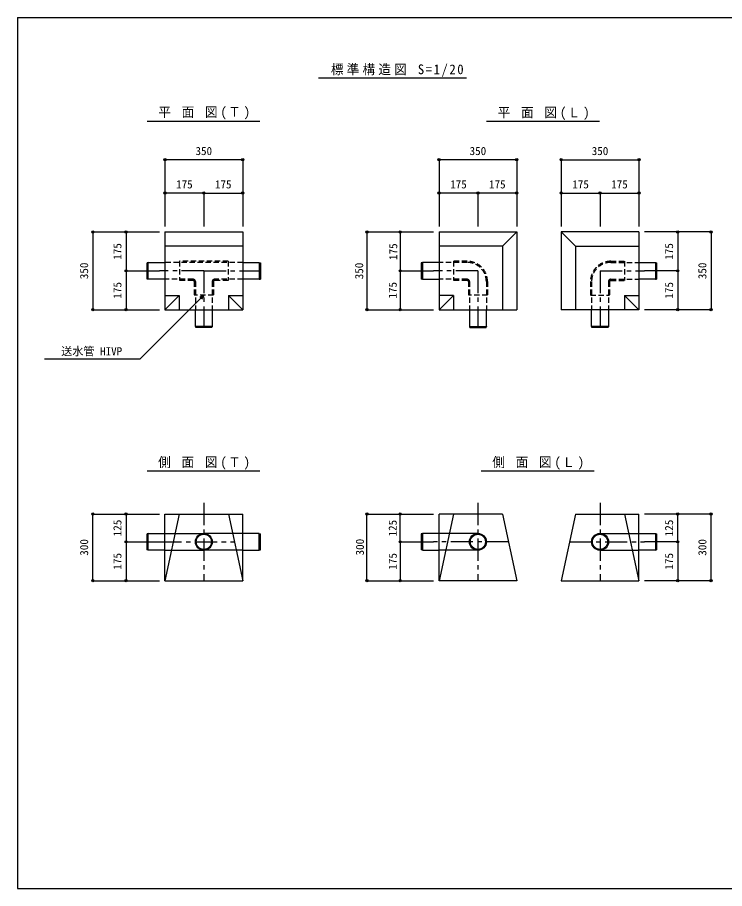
# Model space of a CAD drawing. Units: millimetres on the paper, enlarged 15 times, with parts at other scales. Extents: x -2099 to 2101, y -1453 to 1487.
# Drawn here: x -2099 to 290, y -1453 to 1487 of the extents above; entities that cross this region are included whole.
import ezdxf
from ezdxf.enums import TextEntityAlignment as Align

# ---------------------------------------------------------------- set-up
doc = ezdxf.new("R2010")
doc.units = ezdxf.units.MM
doc.header["$LTSCALE"] = 15
doc.header["$PDMODE"] = 32
doc.header["$PDSIZE"] = 7.5
doc.linetypes.add('CHAIN1', pattern=[8, 5, -1, 1, -1])
doc.linetypes.add('DASHED1', pattern=[1.8, 1.2, -0.6])
doc.layers.add('0-0', color=7, linetype='Continuous')
doc.layers.add('1-0', color=4, linetype='Continuous')
doc.styles.add('ＭＳ ゴシック', font='')
doc.styles.get('ＭＳ ゴシック').set_extended_font_data('MS Gothic')

msp = doc.modelspace()

# ---------------------------------------------------------------- linework, layer by layer
at = {"layer": '0-0', "color": 5}
msp.add_line((-2099.23, 1486.51), (2100.77, 1486.51), dxfattribs=at)
msp.add_lwpolyline([(-2099.23, 1486.51), (-2099.23, -1453.49), (2100.77, -1453.49), (2100.77, 1486.51)], dxfattribs=at)
at = {"layer": '1-0', "color": 3}
for p, q in [((-1082.43, 1283.14), (-678.79, 1283.14)), ((-986.08, 1283.14), (-582.43, 1283.14)), ((-1661.08, 1136.92), (-1279.92, 1136.92)), ((-514.19, 1136.92), (-133.02, 1136.92)), ((-1600.78, 762.47), (-1338.28, 762.47)), ((-1338.28, 762.47), (-1338.28, 499.97)), ((-674.88, 762.47), (-412.38, 762.47)), ((-674.88, 762.47), (-674.88, 499.97)), ((-460.74, 714.11), (-412.38, 762.47)), ((-412.38, 762.47), (-412.38, 499.97)), ((0.12, 762.47), (-262.38, 762.47)), ((-214.01, 714.11), (-262.38, 762.47)), ((-262.38, 762.47), (-262.38, 499.97)), ((0.12, 762.47), (0.12, 499.97)), ((-1338.28, 714.26), (-1600.78, 714.26)), ((-460.59, 714.11), (-674.88, 714.11)), ((-460.59, 714.11), (-460.59, 499.97)), ((-214.16, 714.11), (0.12, 714.11)), ((-214.16, 714.11), (-214.16, 499.97)), ((-1600.78, 499.97), (-1552.56, 548.19)), ((-1600.78, 548.19), (-1552.56, 548.19)), ((-1552.56, 548.19), (-1552.56, 499.97)), ((-1386.49, 548.19), (-1338.28, 499.97)), ((-1386.49, 548.19), (-1338.28, 548.19)), ((-1386.49, 548.19), (-1386.49, 499.97)), ((-626.66, 548.34), (-674.88, 548.34)), ((-674.88, 499.97), (-626.66, 548.19)), ((-626.66, 548.34), (-626.66, 499.97)), ((-48.09, 548.34), (0.12, 548.34)), ((-48.09, 548.34), (-48.09, 499.97)), ((0.12, 499.97), (-48.09, 548.19)), ((-674.88, 499.97), (-412.38, 499.97)), ((0.12, 499.97), (-262.38, 499.97)), ((-1661.08, -43.38), (-1279.92, -43.38)), ((-532.54, -43.38), (-151.37, -43.38)), ((-1552.56, -189.56), (-1600.78, -414.56)), ((-1600.78, -189.56), (-1338.28, -189.56)), ((-1600.78, -414.56), (-1600.78, -189.56)), ((-1386.49, -189.56), (-1338.28, -414.56)), ((-1338.28, -414.56), (-1338.28, -189.56)), ((-626.66, -189.56), (-674.88, -414.56)), ((-626.66, -189.56), (-674.88, -189.56)), ((-674.88, -414.56), (-674.88, -189.56)), ((-460.59, -189.56), (-626.66, -189.56)), ((-460.59, -189.56), (-412.38, -414.56)), ((-214.16, -189.56), (-262.38, -414.56)), ((-214.16, -189.56), (-48.09, -189.56)), ((-48.09, -189.56), (0.12, -414.56)), ((-48.09, -189.56), (0.12, -189.56)), ((0.12, -414.56), (0.12, -189.56)), ((-1600.78, -414.56), (-1338.28, -414.56)), ((-412.38, -414.56), (-674.88, -414.56)), ((-262.38, -414.56), (0.12, -414.56))]:
    msp.add_line(p, q, dxfattribs=at)
at = {"layer": '1-0'}
for p, q in [((-1338.28, 1006.22), (-1600.78, 1006.22)), ((-1600.78, 1006.22), (-1600.78, 893.72)), ((-1338.28, 1006.22), (-1338.28, 893.72)), ((-1338.28, 1006.22), (-1338.28, 893.72)), ((-412.38, 1006.22), (-674.88, 1006.22)), ((-674.88, 1006.22), (-674.88, 893.72)), ((-412.38, 1006.22), (-412.38, 893.72)), ((-412.38, 1006.22), (-412.38, 893.72)), ((-262.38, 1006.22), (-262.38, 893.72)), ((-262.38, 1006.22), (0.12, 1006.22)), ((-262.38, 1006.22), (-262.38, 893.72)), ((0.12, 1006.22), (0.12, 893.72)), ((-1469.53, 893.72), (-1600.78, 893.72)), ((-1600.78, 893.72), (-1600.78, 781.22)), ((-1469.53, 893.72), (-1469.53, 781.22)), ((-1469.53, 893.72), (-1338.28, 893.72)), ((-1469.53, 893.72), (-1469.53, 781.22)), ((-1338.28, 893.72), (-1338.28, 781.22)), ((-543.63, 893.72), (-674.88, 893.72)), ((-674.88, 893.72), (-674.88, 781.22)), ((-412.38, 893.72), (-543.63, 893.72)), ((-543.63, 893.72), (-543.63, 781.22)), ((-543.63, 893.72), (-543.63, 781.22)), ((-412.38, 893.72), (-412.38, 781.22)), ((-262.38, 893.72), (-131.13, 893.72)), ((-262.38, 893.72), (-262.38, 781.22)), ((-131.13, 893.72), (-131.13, 781.22)), ((-131.13, 893.72), (0.12, 893.72)), ((-131.13, 893.72), (-131.13, 781.22)), ((0.12, 893.72), (0.12, 781.22)), ((-1844.53, 762.47), (-1732.03, 762.47)), ((-1844.53, 762.47), (-1844.53, 499.97)), ((-1844.53, 762.47), (-1732.03, 762.47)), ((-1732.03, 762.47), (-1732.03, 631.22)), ((-1732.03, 762.47), (-1619.53, 762.47)), ((-918.63, 762.47), (-806.13, 762.47)), ((-918.63, 762.47), (-918.63, 499.97)), ((-918.63, 762.47), (-806.13, 762.47)), ((-806.13, 762.47), (-693.63, 762.47)), ((-806.13, 762.47), (-806.13, 631.22)), ((131.37, 762.47), (18.87, 762.47)), ((131.37, 762.47), (131.37, 631.22)), ((243.87, 762.47), (131.37, 762.47)), ((243.87, 762.47), (131.37, 762.47)), ((243.87, 762.47), (243.87, 499.97)), ((-1732.03, 631.22), (-1619.53, 631.22)), ((-1732.03, 631.22), (-1732.03, 499.97)), ((-1732.03, 631.22), (-1619.53, 631.22)), ((-806.13, 631.22), (-693.63, 631.22)), ((-806.13, 631.22), (-806.13, 499.97)), ((-806.13, 631.22), (-693.63, 631.22)), ((131.37, 631.22), (18.87, 631.22)), ((131.37, 631.22), (18.87, 631.22)), ((131.37, 631.22), (131.37, 499.97)), ((-1844.53, 499.97), (-1732.03, 499.97)), ((-1732.03, 499.97), (-1619.53, 499.97)), ((-918.63, 499.97), (-806.13, 499.97)), ((-806.13, 499.97), (-693.63, 499.97)), ((131.37, 499.97), (18.87, 499.97)), ((243.87, 499.97), (131.37, 499.97)), ((-1844.53, -414.56), (-1844.53, -189.56)), ((-1844.53, -189.56), (-1732.03, -189.56)), ((-1732.03, -189.56), (-1732.03, -283.31)), ((-1732.03, -189.56), (-1619.53, -189.56)), ((-918.63, -414.56), (-918.63, -189.56)), ((-918.63, -189.56), (-806.13, -189.56)), ((-806.13, -283.31), (-806.13, -189.56)), ((-806.13, -189.56), (-693.63, -189.56)), ((131.37, -189.56), (18.87, -189.56)), ((131.37, -283.31), (131.37, -189.56)), ((243.87, -189.56), (131.37, -189.56)), ((243.87, -414.56), (243.87, -189.56)), ((-1732.03, -283.31), (-1619.53, -283.31)), ((-1732.03, -283.31), (-1732.03, -414.56)), ((-1732.03, -283.31), (-1619.53, -283.31)), ((-806.13, -283.31), (-693.63, -283.31)), ((-806.13, -283.31), (-806.13, -414.56)), ((-806.13, -283.31), (-693.63, -283.31)), ((131.37, -283.31), (18.87, -283.31)), ((131.37, -283.31), (18.87, -283.31)), ((131.37, -283.31), (131.37, -414.56)), ((-1844.53, -414.56), (-1732.03, -414.56)), ((-1844.53, -414.56), (-1732.03, -414.56)), ((-1732.03, -414.56), (-1619.53, -414.56)), ((-918.63, -414.56), (-806.13, -414.56)), ((-918.63, -414.56), (-806.13, -414.56)), ((-806.13, -414.56), (-693.63, -414.56)), ((131.37, -414.56), (18.87, -414.56)), ((243.87, -414.56), (131.37, -414.56)), ((243.87, -414.56), (131.37, -414.56))]:
    msp.add_line(p, q, dxfattribs=at)
at = {"layer": '1-0', "color": 7}
for p, q in [((-1657.03, 659.72), (-1660.78, 658.72)), ((-1660.78, 603.73), (-1660.78, 658.72)), ((-1657.03, 602.72), (-1657.03, 659.72)), ((-1657.03, 659.72), (-1600.78, 659.72)), ((-1338.28, 659.72), (-1282.03, 659.72)), ((-1282.03, 659.72), (-1282.03, 602.72)), ((-1282.03, 659.72), (-1278.28, 658.72)), ((-1278.28, 658.72), (-1278.28, 603.73)), ((-731.13, 659.72), (-734.88, 658.72)), ((-734.88, 658.72), (-734.88, 603.73)), ((-731.13, 659.72), (-731.13, 602.72)), ((-674.88, 659.72), (-731.13, 659.72)), ((0.12, 659.72), (56.37, 659.72)), ((56.37, 659.72), (56.37, 602.72)), ((56.37, 659.72), (60.12, 658.72)), ((60.12, 658.72), (60.12, 603.73)), ((-1657.03, 602.72), (-1660.78, 603.73)), ((-1600.78, 602.72), (-1657.03, 602.72)), ((-1282.03, 602.72), (-1338.28, 602.72)), ((-1282.03, 602.72), (-1278.28, 603.73)), ((-731.13, 602.72), (-734.88, 603.73)), ((-731.13, 602.72), (-674.88, 602.72)), ((56.37, 602.72), (0.12, 602.72)), ((56.37, 602.72), (60.12, 603.73)), ((-1469.53, 548.72), (-1482.52, 541.22)), ((-1498.03, 443.72), (-1498.03, 499.97)), ((-1441.03, 499.97), (-1441.03, 443.72)), ((-572.13, 499.97), (-572.13, 443.72)), ((-515.13, 443.72), (-515.13, 499.97)), ((-159.63, 443.72), (-159.63, 499.97)), ((-102.63, 499.97), (-102.63, 443.72)), ((-1441.03, 443.72), (-1498.03, 443.72)), ((-1498.03, 443.72), (-1497.02, 439.97)), ((-1441.03, 443.72), (-1442.03, 439.97)), ((-572.13, 443.72), (-515.13, 443.72)), ((-572.13, 443.72), (-571.12, 439.97)), ((-515.13, 443.72), (-516.13, 439.97)), ((-102.63, 443.72), (-159.63, 443.72)), ((-159.63, 443.72), (-158.62, 439.97)), ((-102.63, 443.72), (-103.63, 439.97)), ((-1442.03, 439.97), (-1497.02, 439.97)), ((-571.12, 439.97), (-516.13, 439.97)), ((-103.63, 439.97), (-158.62, 439.97)), ((-1685.57, 332.68), (-2008.07, 332.68)), ((-1657.03, -254.81), (-1660.78, -255.81)), ((-1660.78, -310.8), (-1660.78, -255.81)), ((-1657.03, -311.81), (-1657.03, -254.81)), ((-1657.03, -254.81), (-1600.78, -254.81)), ((-1600.78, -254.81), (-1469.53, -254.81)), ((-1338.28, -254.81), (-1469.53, -254.81)), ((-1282.03, -254.81), (-1338.28, -254.81)), ((-1282.03, -311.81), (-1282.03, -254.81)), ((-1282.03, -254.81), (-1278.28, -255.81)), ((-1278.28, -310.8), (-1278.28, -255.81)), ((-731.13, -254.81), (-734.88, -255.81)), ((-734.88, -255.81), (-734.88, -310.8)), ((-731.13, -254.81), (-731.13, -311.81)), ((-674.88, -254.81), (-731.13, -254.81)), ((-543.63, -254.81), (-674.88, -254.81)), ((-131.13, -254.81), (0.12, -254.81)), ((0.12, -254.81), (56.37, -254.81)), ((56.37, -254.81), (56.37, -311.81)), ((56.37, -254.81), (60.12, -255.81)), ((60.12, -255.81), (60.12, -310.8)), ((-1657.03, -311.81), (-1660.78, -310.8)), ((-1600.78, -311.81), (-1657.03, -311.81)), ((-1600.78, -311.81), (-1469.53, -311.81)), ((-1338.28, -311.81), (-1469.53, -311.81)), ((-1338.28, -311.81), (-1282.03, -311.81)), ((-1282.03, -311.81), (-1278.28, -310.8)), ((-731.13, -311.81), (-734.88, -310.8)), ((-731.13, -311.81), (-674.88, -311.81)), ((-543.63, -311.81), (-674.88, -311.81)), ((-131.13, -311.81), (0.12, -311.81)), ((56.37, -311.81), (0.12, -311.81)), ((56.37, -311.81), (60.12, -310.8))]:
    msp.add_line(p, q, dxfattribs=at)
at = {"layer": '1-0', "color": 7, "linetype": 'DASHED1'}
for p, q in [((-1338.28, 659.72), (-1600.78, 659.72)), ((-1387.03, 663.47), (-1387.03, 598.97)), ((-579.63, 659.72), (-674.88, 659.72)), ((-95.13, 659.72), (0.12, 659.72)), ((-1505.53, 602.72), (-1600.78, 602.72)), ((-1505.53, 598.97), (-1552.03, 598.97)), ((-1501.78, 595.22), (-1501.78, 548.72)), ((-1498.03, 595.22), (-1498.03, 499.97)), ((-1441.03, 595.22), (-1441.03, 499.97)), ((-1437.28, 595.22), (-1437.28, 548.72)), ((-1338.28, 602.72), (-1433.53, 602.72)), ((-1387.03, 598.97), (-1433.53, 598.97)), ((-579.63, 602.72), (-674.88, 602.72)), ((-579.63, 598.97), (-626.13, 598.97)), ((-575.88, 595.22), (-575.88, 548.72)), ((-572.13, 595.22), (-572.13, 499.97)), ((-515.13, 595.22), (-515.13, 499.97)), ((-511.38, 595.22), (-511.38, 548.72)), ((-163.38, 595.22), (-163.38, 548.72)), ((-159.63, 595.22), (-159.63, 499.97)), ((-102.63, 595.22), (-102.63, 499.97)), ((-98.88, 595.22), (-98.88, 548.72)), ((-95.13, 602.72), (0.12, 602.72)), ((-95.13, 598.97), (-48.63, 598.97)), ((-1437.28, 548.72), (-1501.78, 548.72)), ((-511.38, 548.72), (-575.88, 548.72)), ((-163.38, 548.72), (-98.88, 548.72))]:
    msp.add_line(p, q, dxfattribs=at)
at = {"layer": '1-0', "linetype": 'CHAIN1'}
for p, q in [((-1469.53, 631.22), (-1619.53, 631.22)), ((-1469.53, 631.22), (-1469.53, 439.97)), ((-1469.53, 631.22), (-1278.28, 631.22)), ((-543.63, 631.22), (-693.63, 631.22)), ((-543.63, 631.22), (-543.63, 439.97)), ((-131.13, 631.22), (-131.13, 439.97)), ((-131.13, 631.22), (18.87, 631.22)), ((-1469.53, -152.06), (-1469.53, -414.56)), ((-543.63, -152.06), (-543.63, -414.56)), ((-131.13, -152.06), (-131.13, -414.56)), ((-1619.53, -283.31), (-1366.4, -283.31)), ((-440.5, -283.31), (-693.63, -283.31)), ((-234.25, -283.31), (18.87, -283.31))]:
    msp.add_line(p, q, dxfattribs=at)
at = {"layer": '1-0', "color": 3}
msp.add_lwpolyline([(-1600.78, 762.47), (-1600.78, 499.97), (-1338.28, 499.97)], dxfattribs=at)
at = {"layer": '1-0', "color": 7, "linetype": 'DASHED1'}
for points in [[(-1387.03, 663.47), (-1552.03, 663.47), (-1552.03, 598.97)], [(-579.63, 663.47), (-626.13, 663.47), (-626.13, 598.97)], [(-95.13, 663.47), (-48.63, 663.47), (-48.63, 598.97)]]:
    msp.add_lwpolyline(points, dxfattribs=at)
at = {"layer": '1-0', "color": 7}
msp.add_lwpolyline([(-1685.57, 332.68), (-1469.53, 548.72), (-1477.03, 535.73)], dxfattribs=at)
for centre, radius in [((-1469.53, -283.31), 28.61), ((-1469.53, -283.31), 25.46), ((-543.63, -283.31), 28.61), ((-543.63, -283.31), 25.46), ((-131.13, -283.31), 28.61), ((-131.13, -283.31), 25.46)]:
    msp.add_circle(centre, radius, dxfattribs=at)
at = {"layer": '1-0', "color": 7, "linetype": 'DASHED1'}
for centre, radius, start, end in [((-579.63, 595.22), 68.25, 0, 90), ((-579.63, 595.22), 64.5, 0, 90), ((-95.13, 595.22), 68.25, 90, 180), ((-95.13, 595.22), 64.5, 90, 180), ((-1505.53, 595.22), 7.5, 0, 90), ((-1505.53, 595.22), 3.75, 0, 90), ((-1433.53, 595.22), 7.5, 90, 180), ((-1433.53, 595.22), 3.75, 90, 180), ((-579.63, 595.22), 7.5, 0, 90), ((-579.63, 595.22), 3.75, 0, 90), ((-95.13, 595.22), 7.5, 90, 180), ((-95.13, 595.22), 3.75, 90, 180)]:
    msp.add_arc(centre, radius, start, end, dxfattribs=at)
at = {"layer": '1-0'}
for p in [(-1600.78, 1006.22), (-1338.28, 1006.22), (-674.88, 1006.22), (-412.38, 1006.22), (-262.38, 1006.22), (0.12, 1006.22), (-1600.78, 893.72), (-1469.53, 893.72), (-1338.28, 893.72), (-674.88, 893.72), (-543.63, 893.72), (-412.38, 893.72), (-262.38, 893.72), (-131.13, 893.72), (0.12, 893.72), (-1844.53, 762.47), (-1732.03, 762.47), (-918.63, 762.47), (-806.13, 762.47), (131.37, 762.47), (243.87, 762.47), (-1732.03, 631.22), (-806.13, 631.22), (131.37, 631.22), (-1844.53, 499.97), (-1732.03, 499.97), (-918.63, 499.97), (-806.13, 499.97), (131.37, 499.97), (243.87, 499.97), (-1844.53, -189.56), (-1732.03, -189.56), (-918.63, -189.56), (-806.13, -189.56), (131.37, -189.56), (243.87, -189.56), (-1732.03, -283.31), (-806.13, -283.31), (131.37, -283.31), (-1844.53, -414.56), (-1732.03, -414.56), (-918.63, -414.56), (-806.13, -414.56), (131.37, -414.56), (243.87, -414.56)]:
    msp.add_point(p, dxfattribs=at)

# ---------------------------------------------------------------- texts
at = {"layer": '1-0', "style": 'ＭＳ ゴシック'}
for s, p in [('350', (-1497.65, 1013.72)), ('350', (-571.75, 1013.72)), ('350', (-159.25, 1013.72)), ('175', (-1563.28, 901.22)), ('175', (-1432.03, 901.22)), ('175', (-637.38, 901.22)), ('175', (-506.13, 901.22)), ('175', (-224.88, 901.22)), ('175', (-93.63, 901.22))]:
    msp.add_text(s, height=27.49, dxfattribs=at).set_placement(p, align=Align.BOTTOM_LEFT)
for s, p in [('175', (-1739.53, 668.72)), ('175', (-807.79, 667.93)), ('175', (123.87, 668.72)), ('350', (-1852.03, 603.1)), ('350', (-922.95, 602.76)), ('350', (236.37, 603.1)), ('175', (-1739.53, 537.47)), ('175', (-809.58, 537.59)), ('175', (123.87, 537.47)), ('125', (-1739.53, -264.56)), ('125', (-809.56, -265.31)), ('125', (123.87, -264.56)), ('300', (-1852.03, -330.18)), ('300', (-920.48, -329.2)), ('300', (236.37, -330.18)), ('175', (-1739.53, -377.06)), ('175', (-809.56, -377.12)), ('175', (123.87, -377.06))]:
    msp.add_text(s, height=27.49, rotation=90, dxfattribs=at).set_placement(p, align=Align.BOTTOM_LEFT)
at = {"layer": '1-0', "color": 7, "style": 'ＭＳ ゴシック'}
msp.add_text('送水管 HIVP', height=27.49, dxfattribs=at).set_placement((-1951.22, 337.72), align=Align.BOTTOM_LEFT)
at = {"layer": '1-0', "color": 7, "char_height": 32.99, "attachment_point": 7, "style": 'ＭＳ ゴシック'}
for s, insert in [('\\T1.25;\\W0.95;標準構造図\\~S=1/20', (-1040.35, 1286.89)), ('\\T1.23;\\W0.95;平\\~面\\~図(Ｔ)', (-1623.48, 1142.26)), ('\\T1.23;\\W0.95;平\\~面\\~図(Ｌ)', (-476.89, 1140.64)), ('\\T1.23;\\W0.95;側\\~面\\~図(Ｔ)', (-1623.79, -39.66)), ('\\T1.23;\\W0.95;側\\~面\\~図(Ｌ)', (-495.24, -39.66))]:
    msp.add_mtext(s, dxfattribs=dict(at, insert=insert))

doc.saveas('drawing.dxf')
